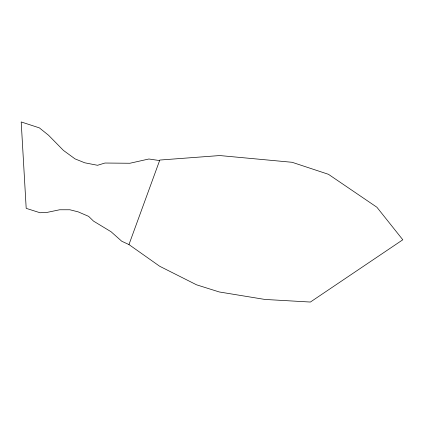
<?xml version="1.0" encoding="UTF-8"?>
<svg xmlns="http://www.w3.org/2000/svg" width="424" height="424" viewBox="0 0 424 424"><rect width="100%" height="100%" fill="white"/><g stroke="black" fill="none" stroke-linecap="round" stroke-linejoin="round"><path stroke-width="0.64" d="M128.965 244.579L159.8 160.049L219.749 155.555L292.11 162.291L328.436 174.301L376.894 207.241L402.8 239.777L310.389 302.047L264.883 299.439L219.24 291.956L196.54 284.811L159.657 266.24L128.965 244.579L121.757 241.245L111.072 231.748L93.534 221.121L88.616 216.357L78.196 211.873L69.87 209.769L59.651 209.769L47.117 212.392L40.015 212.742L26.193 208.359L21.2 121.953L39.374 127.873L48.564 135.261L63.473 150.441L75.053 158.889L84.747 162.795L97.541 165.291L104.956 163.033L129.898 163.256L148.893 158.995L159.604 160.579"/></g></svg>
